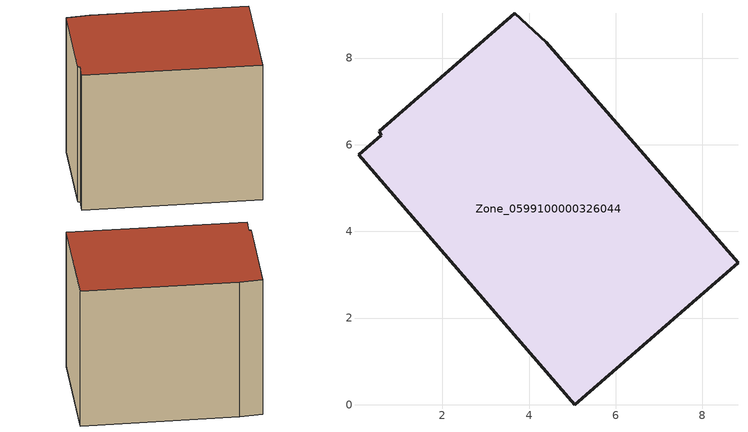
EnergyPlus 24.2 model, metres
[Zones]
Zone_0599100000326044
 floor ground (C_G): 0.06,5.77 0.58,6.22 0.54,6.31 3.67,9.03 4.39,8.36 8.82,3.28 5.05,0 z0
 wall outside (C_F): 4.39,8.36 3.67,9.03 0.54,6.31 0.58,6.22 0.06,5.77 5.05,0 8.82,3.28 4.39,8.36 z0:6.53
 roof outside (C_R): 0.58,6.22 0.06,5.77 5.05,0 8.82,3.28 4.39,8.36 3.67,9.03 0.54,6.31 z6.53
[BUILDING]
Pand.0599100000326044: North Axis=0; Terrain=City; Loads Convergence Tolerance Value=0.04; Temperature Convergence Tolerance Value=0.4; Solar Distribution=FullExterior; Maximum Number of Warmup Days=25; Minimum Number of Warmup Days=1
[Site:Location]
Rotterdam.The.Hague.AP_ZH_NLD Design_Conditions: Latitude=51.96; Longitude=4.45; Time Zone=1; Elevation=-4.5
[SITE:GROUNDTEMPERATURE:BUILDINGSURFACE]
18, 18, 18, 18, 18, 18, 18, 18, 18, 18, 18, 18
[MATERIAL] Thermal Absorptance=0.9; Solar Absorptance=0.7; Visible Absorptance=0.7
Name | Roughness | Thickness | Conductivity | Density | Specific Heat
G.TI.1946 | MediumSmooth | 0.15 | 1 | 540 | 1210
F.TI.1946 | Rough | 0.3 | 0.857143 | 1920 | 840
R.TI.1946 | MediumRough | 0.2 | 0.1 | 1500 | 1000
[CONSTRUCTION]
C_G: G.TI.1946
C_F: F.TI.1946
C_R: R.TI.1946
[ZONE]
Zone_0599100000326044: Type=1; Multiplier=1; Ceiling Height=Autocalculate; Volume=Autocalculate; Floor Area=autocalculate; Part of Total Floor Area=Yes
[ZONEINFILTRATION:DESIGNFLOWRATE]
Infil_Zone_0599100000326044: Zone or ZoneList or Space or SpaceList=Zone_0599100000326044; Schedule=AlwaysOn; Design Flow Rate Calculation Method=Flow/Area; Flow Rate per Floor Area=0.003; Constant Term Coefficient=1; Temperature Term Coefficient=0; Velocity Term Coefficient=0; Velocity Squared Term Coefficient=0
[HVACTEMPLATE:ZONE:IDEALLOADSAIRSYSTEM]
Zone_0599100000326044: Maximum Heating Supply Air Temperature=50; Minimum Cooling Supply Air Temperature=13; Maximum Heating Supply Air Humidity Ratio=0.0156; Minimum Cooling Supply Air Humidity Ratio=0.0077; Heating Limit=NoLimit; Cooling Limit=NoLimit; Dehumidification Control Type=ConstantSensibleHeatRatio; Cooling Sensible Heat Ratio=0.7; Dehumidification Setpoint=60; Humidification Control Type=None; Humidification Setpoint=30; Outdoor Air Method=None; Outdoor Air Flow Rate per Person=0.00944; Outdoor Air Flow Rate per Zone Floor Area=0; Outdoor Air Flow Rate per Zone=0; Demand Controlled Ventilation Type=None; Outdoor Air Economizer Type=NoEconomizer; Heat Recovery Type=None; Sensible Heat Recovery Effectiveness=0.7; Latent Heat Recovery Effectiveness=0.65
[ZONECONTROL:THERMOSTAT]
ThermostatControl_Zone_0599100000326044: Zone or ZoneList=Zone_0599100000326044; Control Type Schedule=DualSetpointControlType; Control 1=Thermostat_Zone_0599100000326044; Temperature Difference Between Cutout And Setpoint=0
[THERMOSTATSETPOINT:DUALSETPOINT]
Thermostat_Zone_0599100000326044: Heating Setpoint Temperature Schedule=HeatingSetpoint_Zone_0599100000326044; Cooling Setpoint Temperature Schedule=CoolingSetpoint_Zone_0599100000326044
[SCHEDULE:COMPACT]
HeatingSetpoint_Zone_0599100000326044: Through: 12/31, For: AllDays, Until: 24:00, 21
CoolingSetpoint_Zone_0599100000326044: Through: 12/31, For: AllDays, Until: 24:00, 24
DualSetpointControlType: Through: 12/31, For: AllDays, Until: 24:00, 4
AlwaysOn: Through: 12/31, For: AllDays, Until: 24:00, 1
